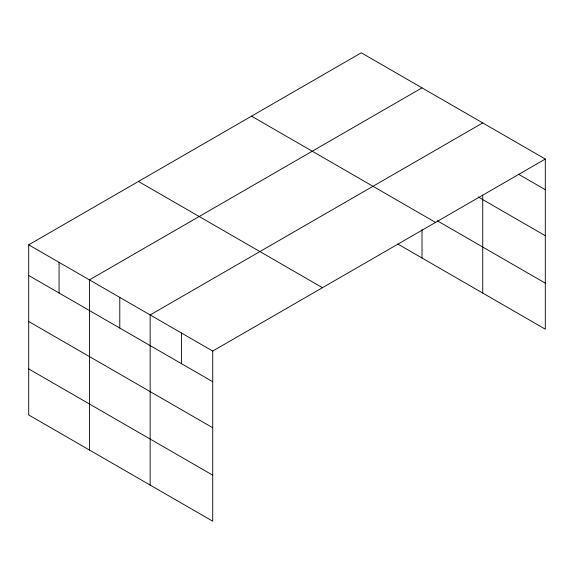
<?xml version="1.0" encoding="UTF-8"?>
<svg xmlns="http://www.w3.org/2000/svg" width="574" height="574" viewBox="0 0 574 574"><rect width="100%" height="100%" fill="white"/><g stroke="black" fill="none" stroke-linecap="round" stroke-linejoin="round"><path stroke-width="0.86" d="M28.7 244.818L212.717 351.058L212.717 521.199L28.7 414.959L28.7 244.818L361.283 52.801L545.3 159.041L545.3 329.182L397.717 243.979M422.012 87.858L89.422 279.875L89.422 450.016M482.734 122.922L150.151 314.939L150.151 485.08M212.717 351.058L545.3 159.041M518.595 174.274L545.3 189.693M478.178 196.975L545.3 235.727M437.194 220.732L545.3 283.154M251.534 116.163L435.544 222.403M138.456 181.449L322.466 287.689M28.7 275.47L212.717 381.71M28.7 321.497L212.717 427.738M28.7 368.924L212.717 475.164M482.734 195.174L482.734 293.063M422.012 229.672L422.012 257.999M181.434 332.999L181.434 363.651M119.787 297.404L119.787 328.055M59.065 262.347L59.065 292.998"/></g></svg>
